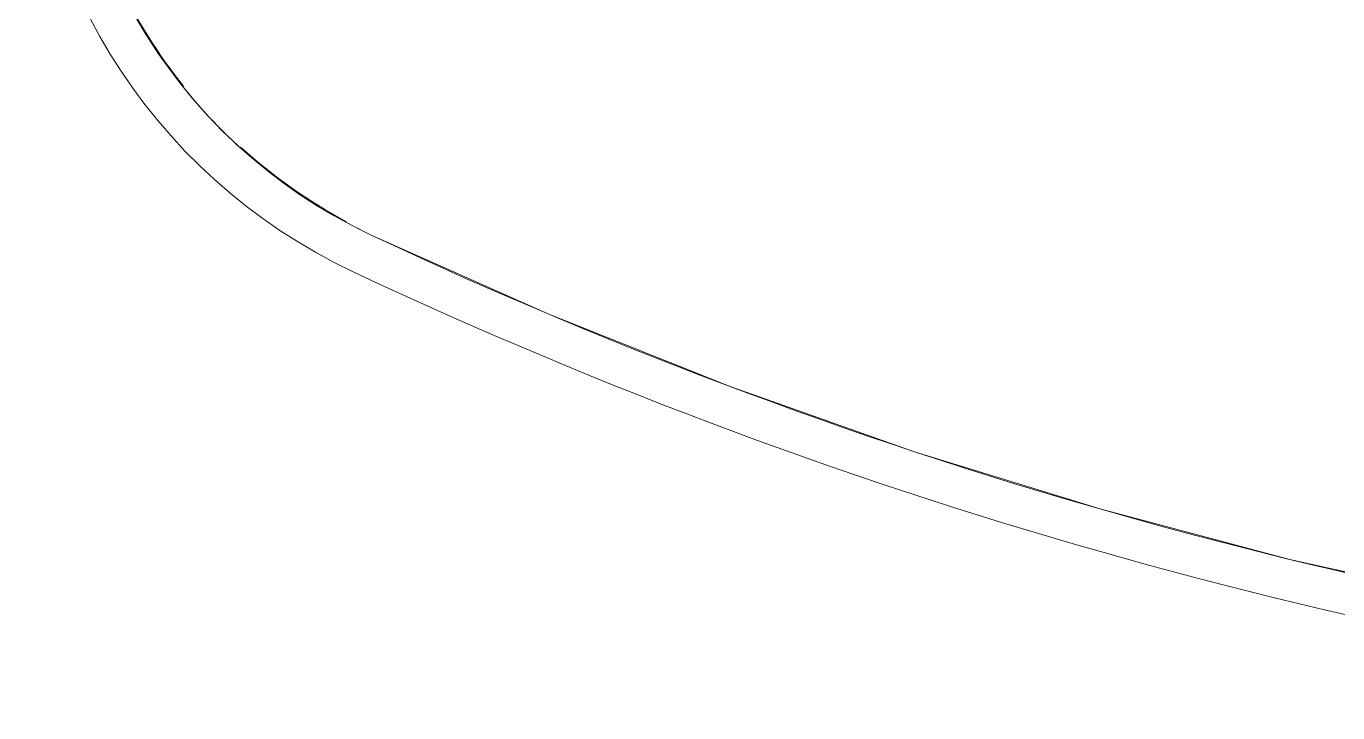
# Model space of a CAD drawing. Header units: millimetres. Extents: x -9018 to 25736, y -24663 to -1750.
# Drawn here: x -6829.6 to -6669.2, y -16311.6 to -16227.6 of the extents above; entities that cross this region are included whole.
import ezdxf

# ---------------------------------------------------------------- set-up
doc = ezdxf.new("R2010")
doc.units = ezdxf.units.MM
doc.layers.add('A-DETL-MBND', color=5, linetype='Continuous', lineweight=9)

# ---------------------------------------------------------------- blocks, each defined once
blk = doc.blocks.new('CRT_Veg_Vaso Hera Caída - Único-3794296-2 PAV')
at = {"layer": 'A-DETL-MBND', "flags": 128}
for points in [[(122.87, 58.47), (101.05, 68.2), (78.86, 77.05), (56.33, 85.01), (33.5, 92.05), (10.4, 98.18), (-12.92, 103.38), (-36.43, 107.65), (-60.09, 110.97), (-68.95, 111.96)], [(151.82, 31.46), (150.52, 33.69), (149.13, 35.87), (147.65, 37.99), (146.09, 40.05), (144.45, 42.05), (142.73, 43.98), (140.93, 45.83), (139.06, 47.62), (137.12, 49.33), (135.11, 50.96), (133.05, 52.5), (130.92, 53.97), (128.73, 55.35), (126.49, 56.63), (124.2, 57.83), (122.87, 58.47)]]:
    blk.add_lwpolyline(points, dxfattribs=at)
at = {"layer": 'A-DETL-MBND'}
for centre, radius, start, end in [((-131.24, -482.15), 602.37, 64.82461, 84.01481), ((-131.24, -482.15), 597.37, 64.82461, 84.01481), ((95.39, 0), 69.61, 358.204, 64.8246), ((95.39, 0), 64.61, 355.3572, 64.8246), ((95.39, 0), 64.51, 47.7495, 61.8788), ((95.39, 0), 64.51, 25.497, 38.6833)]:
    blk.add_arc(centre, radius, start, end, dxfattribs=at)

msp = doc.modelspace()

# ---------------------------------------------------------------- block references
at = {"layer": 'A-DETL-MBND', "rotation": 180}
msp.add_blockref('CRT_Veg_Vaso Hera Caída - Único-3794296-2 PAV', (-6664.62, -16194.651), dxfattribs=at)

doc.saveas('drawing.dxf')
